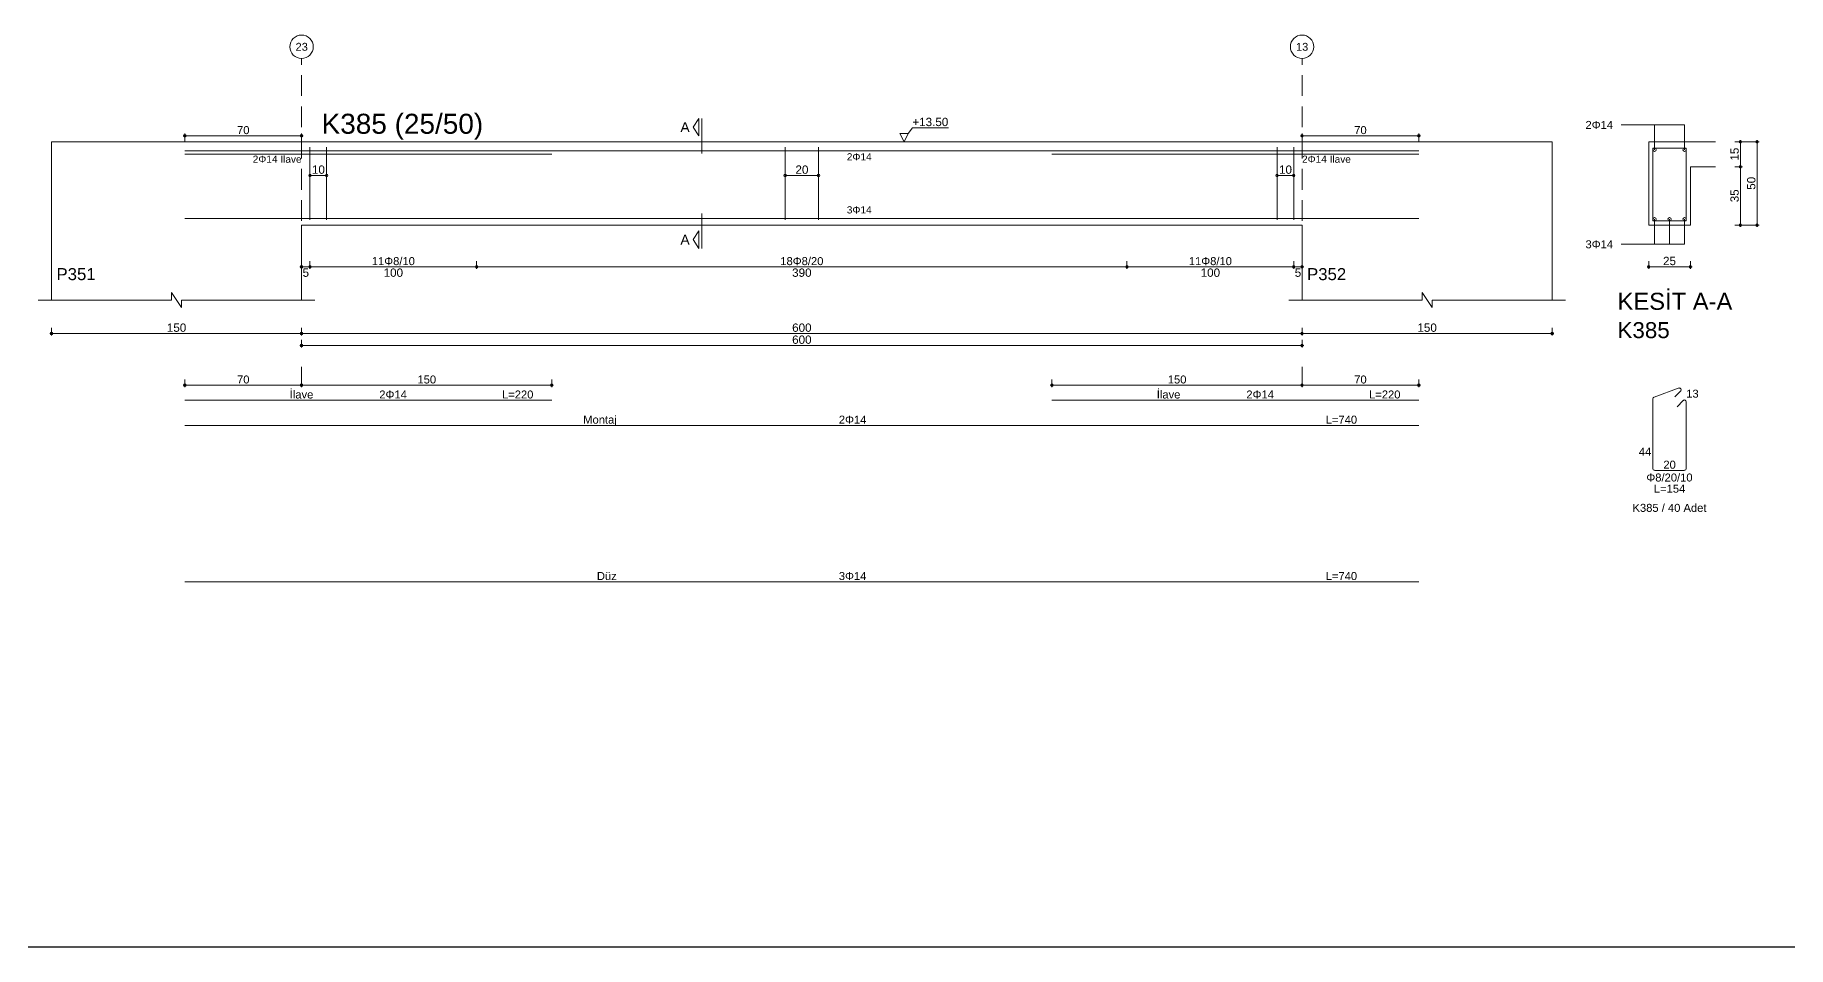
# Model space of a CAD drawing. Header units: millimetres. Extents: x 2232 to 85269, y -3593 to 5869.
# Drawn here: x 63065 to 64642, y -3593 to -2773 of the extents above; entities that cross this region are included whole.
import ezdxf

# ---------------------------------------------------------------- set-up
doc = ezdxf.new("R2010")
doc.units = ezdxf.units.MM
doc.linetypes.add('DASHDOT2', pattern=[12.7, 6.35, -3.175, 0, -3.175])
doc.linetypes.add('DASHED4', pattern=[18.75, 12.5, -6.25])
doc.layers.add('aks', color=251, linetype='DASHDOT2', lineweight=35)
for name, color, linetype in [('Donatı Topl. Uzun. Yazısı', 7, 'Continuous'), ('Donatı Uz. Yazısı', 7, 'Continuous'), ('Donatı Yazısı', 7, 'Continuous'), ('Donatı Çizgisi', 7, 'Continuous'), ('Kiriş', 7, 'Continuous'), ('Standart', 7, 'Continuous'), ('Ölçülendirme', 7, 'Continuous')]:
    doc.layers.add(name, color=color, linetype=linetype)
doc.styles.add('arial_1_18', font='arial.ttf', dxfattribs={"height": 0.2})

# ---------------------------------------------------------------- blocks, each defined once
blk = doc.blocks.new('IDE263Entity7586')
at = {"layer": 'aks', "color": 30, "linetype": 'DASHED4', "lineweight": 5}
for points in [[(25456.1, 1648.6), (25456.1, 1783.6)], [(26056.1, 1648.6), (26056.1, 1783.6)], [(25456.1, 1587.6), (25456.1, 1598.6)], [(26056.1, 1587.6), (26056.1, 1598.6)]]:
    blk.add_lwpolyline(points, dxfattribs=at)
at = {"layer": 'aks', "color": 1, "linetype": 'Continuous', "lineweight": 5}
for centre in [(25456.1, 1790.6), (26056.1, 1790.6)]:
    blk.add_circle(centre, 7, dxfattribs=at)
at = {"layer": 'Donatı Çizgisi', "color": 5, "linetype": 'Continuous', "lineweight": 5}
for points in [[(25386.1, 1728.2), (26126.1, 1728.2)], [(25386.1, 1726.2), (25606.1, 1726.2)], [(25461.1, 1686.8), (25461.1, 1730.4)], [(25471.1, 1686.8), (25471.1, 1730.4)], [(25746.1, 1686.8), (25746.1, 1730.4)], [(25766.1, 1686.8), (25766.1, 1730.4)], [(25906.1, 1726.2), (26126.1, 1726.2)], [(26041.1, 1686.8), (26041.1, 1730.4)], [(26051.1, 1686.8), (26051.1, 1730.4)], [(26266.5, 1686.1), (26266.5, 1729.8)], [(26266.5, 1729.8), (26286.5, 1729.8)], [(26286.5, 1686.1), (26286.5, 1729.8)], [(25386.1, 1687.6), (26126.1, 1687.6)], [(26266.5, 1686.1), (26286.5, 1686.1)], [(25386.1, 1578.6), (25606.1, 1578.6)], [(25906.1, 1578.6), (26126.1, 1578.6)], [(26266.5, 1537.6), (26266.5, 1579.4)], [(26267.2, 1580.4), (26282.2, 1585.9)], [(26279.6, 1580.5), (26283.2, 1584.2)], [(26281, 1574.6), (26284.7, 1578.4)], [(26286.5, 1537.6), (26286.5, 1577.7)], [(25386.1, 1563.5), (26126.1, 1563.5)], [(26267.5, 1536.5), (26285.5, 1536.5)], [(25386.1, 1469.7), (26126.1, 1469.7)]]:
    blk.add_lwpolyline(points, dxfattribs=at)
for centre in [(26267.5, 1728.8), (26285.5, 1728.8), (26267.5, 1687.1), (26276.5, 1687.1), (26285.5, 1687.1)]:
    blk.add_circle(centre, 1, dxfattribs=at)
for centre, start, end in [((26267.5, 1579.4), 110, 180), ((26282.5, 1584.9), 315, 110), ((26285.5, 1577.7), 0, 135), ((26267.5, 1537.6), 180, 270), ((26285.5, 1537.6), 270, 0)]:
    blk.add_arc(centre, 1.02, start, end, dxfattribs=at)
at = {"layer": 'Kiriş', "color": 1, "linetype": 'Continuous', "lineweight": 5}
for points in [[(25306.1, 1638.6), (25306.1, 1733.6)], [(25306.1, 1733.6), (26206.1, 1733.6)], [(26206.1, 1638.6), (26206.1, 1733.6)], [(26264, 1683.6), (26264, 1733.6)], [(26264, 1733.6), (26304, 1733.6)], [(26289, 1718.6), (26304, 1718.6)], [(26289, 1683.6), (26289, 1718.6)], [(25456.1, 1683.6), (26056.1, 1683.6)], [(25456.1, 1638.6), (25456.1, 1683.6)], [(26056.1, 1638.6), (26056.1, 1683.6)], [(26264, 1683.6), (26289, 1683.6)], [(25384.1, 1634.1), (25378.1, 1643.1)], [(25378.1, 1638.6), (25378.1, 1643.1)], [(26134.1, 1634.1), (26128.1, 1643.1)], [(26128.1, 1638.6), (26128.1, 1643.1)], [(25298.1, 1638.6), (25378.1, 1638.6)], [(25384.1, 1638.6), (25464.1, 1638.6)], [(25384.1, 1634.1), (25384.1, 1638.6)], [(26048.1, 1638.6), (26128.1, 1638.6)], [(26134.1, 1638.6), (26214.1, 1638.6)], [(26134.1, 1634.1), (26134.1, 1638.6)]]:
    blk.add_lwpolyline(points, dxfattribs=at)
at = {"layer": 'Ölçülendirme', "color": 1, "linetype": 'Continuous', "lineweight": 5}
for points in [[(25690.9, 1742.4), (25694.4, 1747.6)], [(25694.4, 1737.1), (25694.4, 1747.6)], [(25696.1, 1726.6), (25696.1, 1747.6)], [(25385.1, 1737.2), (25457.1, 1737.2)], [(25386.1, 1734), (25386.1, 1738.5)], [(25456.1, 1734), (25456.1, 1738.5)], [(25694.4, 1737.1), (25690.9, 1742.4)], [(25817.4, 1733.6), (25814.9, 1738.6)], [(25814.9, 1738.6), (25819.9, 1738.6)], [(25819.9, 1738.6), (25817.4, 1733.6)], [(25819.9, 1738.6), (25822.4, 1742)], [(25822.4, 1742), (25844, 1742)], [(26055.1, 1737.2), (26127.1, 1737.2)], [(26056.1, 1734), (26056.1, 1738.5)], [(26126.1, 1734), (26126.1, 1738.5)], [(26247.5, 1743.8), (26285.5, 1743.8)], [(26267.5, 1728.8), (26267.5, 1743.8)], [(26285.5, 1728.8), (26285.5, 1743.8)], [(26319, 1682.6), (26319, 1734.6)], [(26329, 1682.6), (26329, 1734.6)], [(25817.4, 1733.6), (25817.4, 1733.6)], [(26315.7, 1733.6), (26330.2, 1733.6)], [(26315.7, 1718.6), (26320.2, 1718.6)], [(25461.1, 1713.4), (25471.1, 1713.4)], [(25746.1, 1713.4), (25766.1, 1713.4)], [(26041.1, 1713.4), (26051.1, 1713.4)], [(25696.1, 1669.6), (25696.1, 1690.6)], [(26267.5, 1672.1), (26267.5, 1687.1)], [(26276.5, 1672.1), (26276.5, 1687.1)], [(26285.5, 1672.1), (26285.5, 1687.1)], [(26315.7, 1683.6), (26330.2, 1683.6)], [(25690.9, 1674.9), (25694.4, 1680.1)], [(25694.4, 1669.6), (25690.9, 1674.9)], [(25694.4, 1669.6), (25694.4, 1680.1)], [(26247.5, 1672.1), (26285.5, 1672.1)], [(25456.1, 1657.4), (25456.1, 1661.9)], [(25461.1, 1657.4), (25461.1, 1661.9)], [(25561.1, 1657.4), (25561.1, 1661.9)], [(25951.1, 1657.4), (25951.1, 1661.9)], [(26051.1, 1657.4), (26051.1, 1661.9)], [(26056.1, 1657.4), (26056.1, 1661.9)], [(26264, 1657.4), (26264, 1661.9)], [(26289, 1657.4), (26289, 1661.9)], [(25455.1, 1658.6), (26057.1, 1658.6)], [(26263, 1658.6), (26290, 1658.6)], [(25306.1, 1617.4), (25306.1, 1621.9)], [(25456.1, 1617.4), (25456.1, 1621.9)], [(26056.1, 1617.4), (26056.1, 1621.9)], [(26206.1, 1617.4), (26206.1, 1621.9)], [(25305.1, 1618.6), (26207.1, 1618.6)], [(25455.1, 1611.4), (26057.1, 1611.4)], [(25456.1, 1610.2), (25456.1, 1614.7)], [(26056.1, 1610.2), (26056.1, 1614.7)], [(25385.1, 1587.6), (25457.1, 1587.6)], [(25386.1, 1586.4), (25386.1, 1590.9)], [(25455.1, 1587.6), (25607.1, 1587.6)], [(25456.1, 1586.4), (25456.1, 1590.9)], [(25456.1, 1586.4), (25456.1, 1590.9)], [(25606.1, 1586.4), (25606.1, 1590.9)], [(25905.1, 1587.6), (26057.1, 1587.6)], [(25906.1, 1586.4), (25906.1, 1590.9)], [(26055.1, 1587.6), (26127.1, 1587.6)], [(26056.1, 1586.4), (26056.1, 1590.9)], [(26056.1, 1586.4), (26056.1, 1590.9)], [(26126.1, 1586.4), (26126.1, 1590.9)]]:
    blk.add_lwpolyline(points, dxfattribs=at)
for centre in [(25386.1, 1737.2), (25456.1, 1737.2), (26056.1, 1737.2), (26126.1, 1737.2), (26319, 1733.6), (26329, 1733.6), (25461.1, 1713.4), (25471.1, 1713.4), (25746.1, 1713.4), (25766.1, 1713.4), (26041.1, 1713.4), (26051.1, 1713.4), (26319, 1718.6), (26319, 1683.6), (26329, 1683.6), (25456.1, 1658.6), (25461.1, 1658.6), (25461.1, 1658.6), (25561.1, 1658.6), (25561.1, 1658.6), (25951.1, 1658.6), (25951.1, 1658.6), (26051.1, 1658.6), (26051.1, 1658.6), (26056.1, 1658.6), (26264, 1658.6), (26289, 1658.6), (25306.1, 1618.6), (25456.1, 1618.6), (25456.1, 1618.6), (26056.1, 1618.6), (26056.1, 1618.6), (26206.1, 1618.6), (25456.1, 1611.4), (26056.1, 1611.4), (25386.1, 1587.6), (25456.1, 1587.6), (25456.1, 1587.6), (25606.1, 1587.6), (25906.1, 1587.6), (26056.1, 1587.6), (26056.1, 1587.6), (26126.1, 1587.6)]:
    blk.add_circle(centre, 0.75, dxfattribs=at)
at = {"layer": 'aks', "color": 1, "linetype": 'Continuous', "lineweight": 5, "style": 'arial_1_18'}
for s, p in [('23', (25452.5, 1788.2)), ('13', (26052.5, 1788.2))]:
    blk.add_text(s, height=4.73, dxfattribs=at).set_placement(p)
at = {"layer": 'Donatı Topl. Uzun. Yazısı', "color": 1, "linetype": 'Continuous', "lineweight": 5, "style": 'arial_1_18'}
for s, p in [('L=220', (25576.3, 1579.6)), ('L=220', (26096.3, 1579.6)), ('L=740', (26070.3, 1564.5)), ('L=154', (26267.1, 1523.1)), ('L=740', (26070.3, 1470.7))]:
    blk.add_text(s, height=4.8, dxfattribs=at).set_placement(p)
at = {"layer": 'Donatı Uz. Yazısı', "color": 1, "linetype": 'Continuous', "lineweight": 5, "style": 'arial_1_18'}
for s, p in [('13', (26286.5, 1580.1)), ('44', (26258.1, 1545.3)), ('20', (26272.8, 1537.5))]:
    blk.add_text(s, height=4.8, dxfattribs=at).set_placement(p)
at = {"layer": 'Donatı Yazısı', "color": 5, "linetype": 'Continuous', "lineweight": 5, "style": 'arial_1_18'}
for s, height, p in [('2Φ14', 4.8, (26226.1, 1741.3)), ('2Φ14 İlave', 4.32, (25426.8, 1721)), ('2Φ14 İlave', 4.32, (26056.1, 1721)), ('3Φ14', 4.8, (26226.1, 1669.7)), ('2Φ14', 4.8, (25502.7, 1579.6)), ('2Φ14', 4.8, (26022.7, 1579.6)), ('2Φ14', 4.8, (25778.3, 1564.5)), ('Φ8/20/10', 4.8, (26262.6, 1529.8)), ('K385 / 40 Adet', 4.8, (26254.3, 1511.6)), ('3Φ14', 4.8, (25778.3, 1470.7))]:
    blk.add_text(s, height=height, dxfattribs=at).set_placement(p)
for s, p in [('2Φ14', (25783.1, 1722.4)), ('3Φ14', (25783.1, 1690.6))]:
    blk.add_text(s, height=4.32, rotation=360, dxfattribs=at).set_placement(p)
at = {"layer": 'Donatı Yazısı', "color": 1, "linetype": 'Continuous', "lineweight": 5, "style": 'arial_1_18'}
for s, p in [('İlave', (25449, 1579.6)), ('İlave', (25969, 1579.6)), ('Montaj', (25625, 1564.5)), ('Düz', (25633.2, 1470.7))]:
    blk.add_text(s, height=4.8, dxfattribs=at).set_placement(p)
at = {"layer": 'Kiriş', "color": 1, "linetype": 'Continuous', "lineweight": 5, "style": 'arial_1_18'}
for s, height, p in [('K385 (25/50)', 12, (25468.1, 1738.4)), ('P351', 7.2, (25309.1, 1650.6)), ('P352', 7.2, (26059.1, 1650.6)), ('KESİT A-A', 10.2, (26245.3, 1632.8)), ('K385', 9.6, (26245.3, 1615.8))]:
    blk.add_text(s, height=height, dxfattribs=at).set_placement(p)
at = {"layer": 'Ölçülendirme', "color": 1, "linetype": 'Continuous', "lineweight": 5, "style": 'arial_1_18'}
for s, height, p in [('A', 5.95, (25683.3, 1739.4)), ('+13.50', 5, (25822.4, 1743)), ('70', 4.8, (25417.4, 1738.2)), ('70', 4.8, (26087.4, 1738.2)), ('A', 5.95, (25683.3, 1671.9)), ('25', 5, (26272.6, 1659.6)), ('5', 5, (25456.7, 1652.6)), ('100', 5, (25505.3, 1652.6)), ('390', 5, (25750.3, 1652.6)), ('100', 5, (25995.3, 1652.6)), ('5', 5, (26051.7, 1652.6)), ('150', 5, (25375.3, 1619.6)), ('600', 5, (25750.3, 1619.6)), ('150', 5, (26125.3, 1619.6)), ('600', 5, (25750.3, 1612.4))]:
    blk.add_text(s, height=height, dxfattribs=at).set_placement(p)
for s, rotation, p in [('15', 90, (26318, 1722.3)), ('10', 360, (25462.3, 1714.4)), ('20', 360, (25752.3, 1714.4)), ('10', 360, (26042.3, 1714.4)), ('35', 90, (26318, 1697.3)), ('50', 90, (26328, 1704.8))]:
    blk.add_text(s, height=5, rotation=rotation, dxfattribs=at).set_placement(p)
at = {"layer": 'Ölçülendirme', "color": 5, "linetype": 'Continuous', "lineweight": 5, "style": 'arial_1_18'}
for s, p in [('11Φ8/10', (25498.2, 1659.6)), ('18Φ8/20', (25743.2, 1659.6)), ('11Φ8/10', (25988.2, 1659.6)), ('70', (25417.4, 1588.6)), ('150', (25525.6, 1588.6)), ('150', (25975.6, 1588.6)), ('70', (26087.4, 1588.6))]:
    blk.add_text(s, height=4.8, dxfattribs=at).set_placement(p)

msp = doc.modelspace()

# ---------------------------------------------------------------- linework, layer by layer
msp.add_line((3332.4, -3593.4), (85269.2, -3593.4))

# ---------------------------------------------------------------- block references
at = {"layer": 'Standart', "xscale": 1.5, "yscale": 1.5, "zscale": 1.5}
msp.add_blockref('IDE263Entity7586', (25120.3, -5469.3), dxfattribs=at)

doc.saveas('drawing.dxf')
